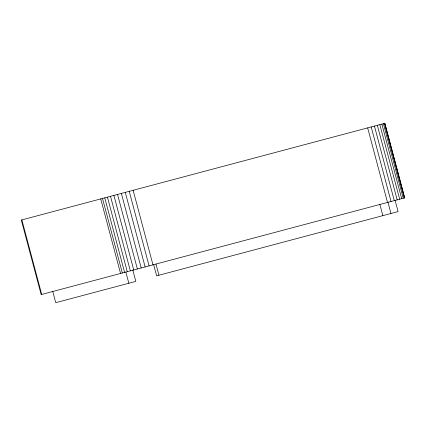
<?xml version="1.0" encoding="UTF-8"?>
<svg xmlns="http://www.w3.org/2000/svg" width="426" height="426" viewBox="0 0 426 426"><rect width="100%" height="100%" fill="white"/><g stroke="black" fill="none" stroke-linecap="round" stroke-linejoin="round"><path stroke-width="0.64" d="M384.763 123.338L404.599 197.893M384.406 123.433L404.242 197.989M383.4 123.705L403.236 198.255M381.861 124.11L401.702 198.665M379.832 124.653L399.668 199.203M377.34 125.313L397.176 199.863M395.115 200.417L398.086 211.6L156.646 275.84L153.669 264.658M374.443 126.085L394.279 200.635M371.2 126.948L391.036 201.498M388.001 202.307L390.977 213.49M367.665 127.891L387.506 202.441M379.875 204.469L382.852 215.652M155.975 264.045L158.951 275.228M133.136 190.294L152.971 264.844M129.238 191.327L149.073 265.883M125.287 192.382L145.122 266.932M121.362 193.425L141.198 267.975M117.539 194.442L137.374 268.992M113.896 195.412L133.732 269.962M132.848 270.196L135.825 281.384L55.747 302.689L52.776 291.506M110.504 196.311L130.345 270.867M107.437 197.131L127.273 271.681M125.862 272.06L128.833 283.242M104.748 197.845L124.584 272.395M102.496 198.447L122.331 272.997M100.722 198.915L120.558 273.471M21.875 219.896L41.711 294.446M384.864 123.311L21.3 220.05L41.157 294.595L404.7 197.866L384.864 123.311"/></g></svg>
